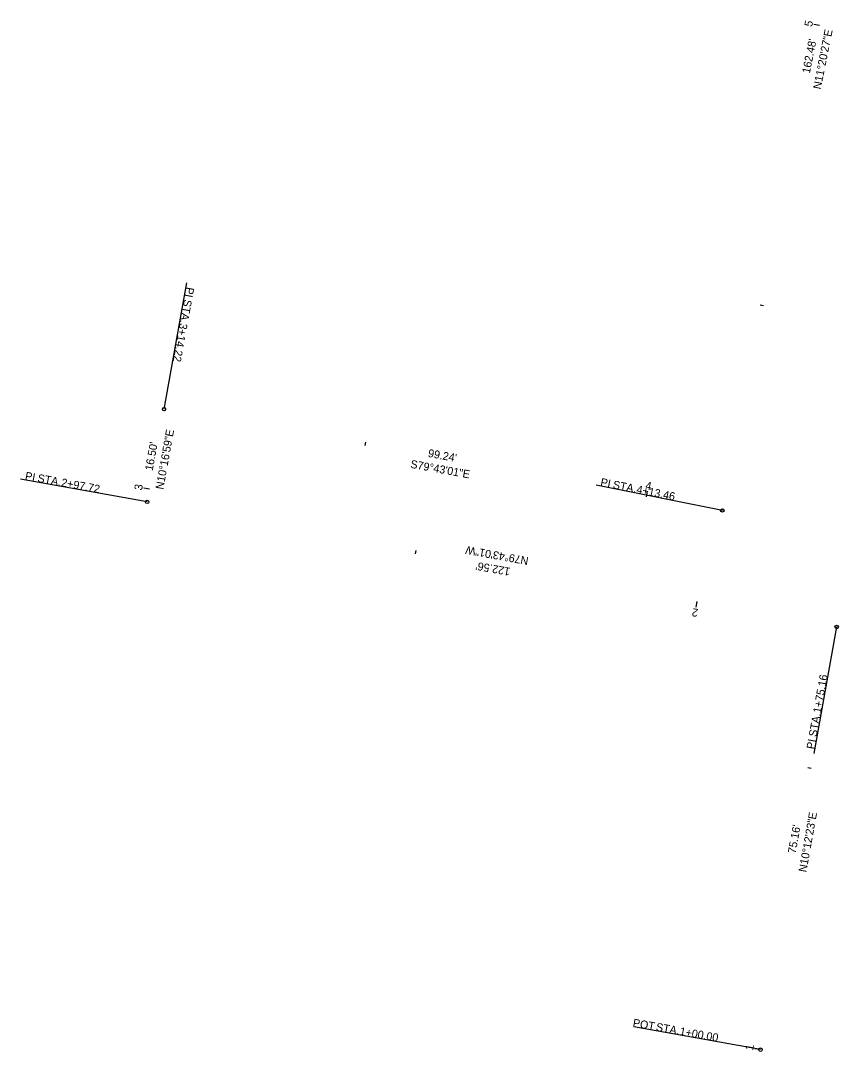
# Model space of a CAD drawing. Extents: x 1438620 to 1440308, y 451922 to 452314.
# Drawn here: x 1438649.4 to 1438792.4, y 451922.3 to 452102.7 of the extents above; entities that cross this region are included whole.
import ezdxf

# ---------------------------------------------------------------- set-up
doc = ezdxf.new("R2010")
doc.units = 0
for name, color, linetype in [('GT_Historic_Soil_Boring', 7, 'Continuous'), ('GT_Project_Soil_Layers', 7, 'Continuous'), ('GT_Project_Text_2', 7, 'Continuous'), ('GT_Project_Text_3', 7, 'Continuous')]:
    doc.layers.add(name, color=color, linetype=linetype)

msp = doc.modelspace()

# ---------------------------------------------------------------- linework, layer by layer
at = {"layer": 'GT_Historic_Soil_Boring'}
for p, q in [((1438789.11, 452101.8), (1438788.13, 452102)), ((1438779.28, 452052.78), (1438778.69, 452052.9)), ((1438709.65, 452028.29), (1438709.76, 452028.88)), ((1438671.91, 452020.68), (1438670.92, 452020.86)), ((1438758.85, 452019.36), (1438759.03, 452020.34)), ((1438718.46, 452009.92), (1438718.35, 452009.33)), ((1438767.65, 452000.99), (1438767.48, 452000.01)), ((1438787.63, 451971.79), (1438787.04, 451971.9)), ((1438778.78, 451922.59), (1438777.79, 451922.76))]:
    msp.add_line(p, q, dxfattribs=at)
at = {"layer": 'GT_Project_Text_3'}
for p, q in [((1438674.45, 452034.67), (1438678.46, 452056.81)), ((1438671.5, 452018.44), (1438649.36, 452022.45)), ((1438772.1, 452016.96), (1438750.03, 452021.38)), ((1438792.09, 451996.56), (1438788.08, 451974.42)), ((1438778.78, 451922.59), (1438756.63, 451926.57))]:
    msp.add_line(p, q, dxfattribs=at)
for centre in [(1438674.45, 452034.67), (1438671.5, 452018.44), (1438772.1, 452016.96), (1438792.09, 451996.56), (1438778.78, 451922.59)]:
    msp.add_circle(centre, 0.3, dxfattribs=at)

# ---------------------------------------------------------------- texts
at = {"layer": 'GT_Historic_Soil_Boring'}
for s, rotation, p in [('5', 78.659, (1438787.78, 452101.52)), ('3', 79.717, (1438670.59, 452020.39)), ('4', 349.717, (1438758.56, 452020.68)), ('2', 169.717, (1438767.95, 451999.67)), ('1', 79.7936, (1438777.46, 451922.36))]:
    msp.add_text(s, height=1.4, rotation=rotation, dxfattribs=at).set_placement(p)
at = {"layer": 'GT_Project_Soil_Layers'}
for s, rotation, p in [("162.48'", 78.659, (1438787.39, 452093.34)), ("16.50'", 79.717, (1438672.46, 452023.82)), ("99.24'", 349.717, (1438720.54, 452026.33)), ("122.56'", 169.717, (1438735.08, 452006.88)), ("75.16'", 79.7936, (1438784.92, 451956.84))]:
    msp.add_text(s, height=1.4, rotation=rotation, dxfattribs=at).set_placement(p)
at = {"layer": 'GT_Project_Text_2'}
for s, rotation, p in [('N11°20\'27"E', 78.659, (1438789.31, 452090.57)), ('N10°16\'59"E', 79.717, (1438674.32, 452020.54)), ('S79°43\'01"E', 349.717, (1438717.46, 452024.43)), ('N79°43\'01"W', 169.717, (1438738.28, 452008.76)), ('N10°12\'23"E', 79.7936, (1438786.79, 451953.56))]:
    msp.add_text(s, height=1.4, rotation=rotation, dxfattribs=at).set_placement(p)
at = {"layer": 'GT_Project_Text_3'}
for s, rotation, p in [('PI', 259.717, (1438678.36, 452056.11)), (' STA. ', 259.717, (1438678.06, 452054.45)), ('3+14.22', 259.717, (1438677.21, 452049.8)), ('PI', 349.717, (1438650.06, 452022.35)), (' STA. ', 349.717, (1438651.73, 452022.05)), ('2+97.72', 349.717, (1438656.38, 452021.2)), ('PI', 348.659, (1438750.69, 452021.27)), (' STA. ', 348.659, (1438752.35, 452020.94)), ('4+13.46', 348.659, (1438756.99, 452020.01)), ('1+75.16', 79.717, (1438789.32, 451981.4)), (' STA. ', 79.717, (1438788.48, 451976.75)), ('PI', 79.717, (1438788.17, 451975.08)), ('POT', 349.7936, (1438756.36, 451926.64)), (' STA. ', 349.7936, (1438759.9, 451926.01)), ('1+00.00', 349.7936, (1438764.55, 451925.17))]:
    msp.add_text(s, height=1.4, rotation=rotation, dxfattribs=at).set_placement(p)

doc.saveas('drawing.dxf')
